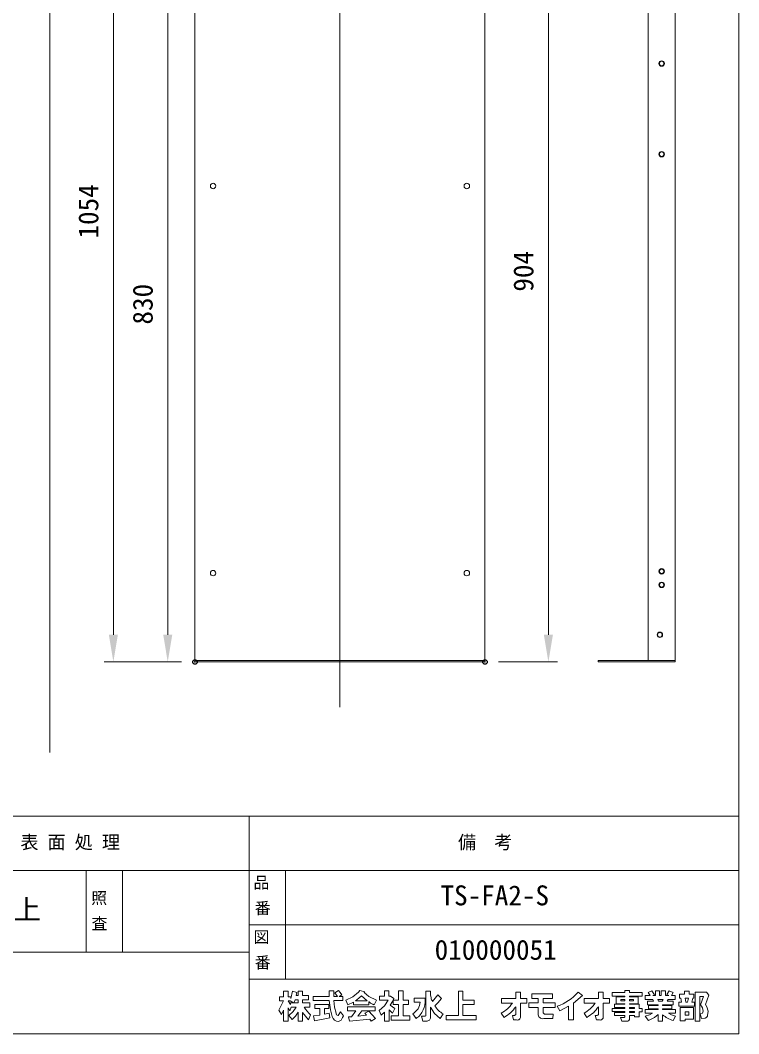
# Model space of a CAD drawing. Units: millimetres on the paper. Extents: x -203 to 203, y -143 to 143.
# Drawn here: x 118.7 to 198, y -138 to -26.2 of the extents above; entities that cross this region are included whole.
import ezdxf
from ezdxf.enums import TextEntityAlignment as Align

# ---------------------------------------------------------------- set-up
doc = ezdxf.new("R2010")
doc.units = ezdxf.units.MM
doc.header["$PDMODE"] = 32
doc.header["$PDSIZE"] = 0.5
for name, color, linetype, lineweight in [('0-1_DIMENSION_LINES$02_DIMENSI', 1, 'Continuous', 20), ('0-5_DIMENSION_LINES$03_LINES', 7, 'Continuous', 18), ('0-6_DIMENSION_LINES$01_CENTER_', 7, 'Continuous', 20), ('0-7_WAKU_INVISIBLE', 7, 'Continuous', 18), ('0-8_図面_FORMAT$01_WAKU$OUT_LINE', 6, 'Continuous', 18), ('0-9_図面_FORMAT$03_TEXT', 7, 'Continuous', 18), ('0-A_図面_FORMAT$01_WAKU$SUB_LINE', 7, 'Continuous', 18), ('0-B_図面_FORMAT$02_LOGO$01_MZ_LO', 7, 'Continuous', 18)]:
    doc.layers.add(name, color=color, linetype=linetype, lineweight=lineweight)
doc.layers.add('0-3_DEFPOINTS', color=7, linetype='Continuous')
doc.styles.add('ＭＳ ゴシック', font='')
doc.styles.get('ＭＳ ゴシック').set_extended_font_data('MS Gothic')

# ---------------------------------------------------------------- blocks, each defined once
blk = doc.blocks.new('D30')
at = {"layer": '0-1_DIMENSION_LINES$02_DIMENSI', "color": 7}
for p, q in [((2050.5, 963.4), (2058, 963.4)), ((2057, 876), (2057, 960.4)), ((2051.5, 873), (2058, 873))]:
    blk.add_line(p, q, dxfattribs=at)
for points in [[(2057.5, 960.4), (2056.5, 960.4), (2057, 963.4)], [(2056.5, 876), (2057.5, 876), (2057, 873)]]:
    blk.add_solid(points, dxfattribs=at)
at = {"layer": '0-3_DEFPOINTS'}
for p in [(2049, 963.4), (2057, 963.4), (2050, 873)]:
    blk.add_point(p, dxfattribs=at)
at = {"layer": '0-1_DIMENSION_LINES$02_DIMENSI', "color": 7, "style": 'ＭＳ ゴシック'}
blk.add_text('904', height=2.199, rotation=90, dxfattribs=at).set_placement((2056, 913.843), align=Align.BOTTOM_LEFT)
blk = doc.blocks.new('D32')
at = {"layer": '0-1_DIMENSION_LINES$02_DIMENSI', "color": 7}
for p, q in [((2025.25, 956), (2014, 956)), ((2015, 876), (2015, 953)), ((2016.5, 873), (2014, 873))]:
    blk.add_line(p, q, dxfattribs=at)
for points in [[(2015.5, 953), (2014.5, 953), (2015, 956)], [(2014.5, 876), (2015.5, 876), (2015, 873)]]:
    blk.add_solid(points, dxfattribs=at)
at = {"layer": '0-3_DEFPOINTS'}
for p in [(2015, 956), (2026.75, 956), (2018, 873)]:
    blk.add_point(p, dxfattribs=at)
at = {"layer": '0-1_DIMENSION_LINES$02_DIMENSI', "color": 7, "style": 'ＭＳ ゴシック'}
blk.add_text('830', height=2.199, rotation=90, dxfattribs=at).set_placement((2014, 910.214), align=Align.BOTTOM_LEFT)
blk = doc.blocks.new('D35')
at = {"layer": '0-1_DIMENSION_LINES$02_DIMENSI', "color": 7}
for p, q in [((2016.5, 978.4), (2008, 978.4)), ((2009, 876), (2009, 975.4)), ((2016.5, 873), (2008, 873))]:
    blk.add_line(p, q, dxfattribs=at)
for points in [[(2009.5, 975.4), (2008.5, 975.4), (2009, 978.4)], [(2008.5, 876), (2009.5, 876), (2009, 873)]]:
    blk.add_solid(points, dxfattribs=at)
at = {"layer": '0-3_DEFPOINTS'}
for p in [(2009, 978.4), (2018, 978.4), (2018, 873)]:
    blk.add_point(p, dxfattribs=at)
at = {"layer": '0-1_DIMENSION_LINES$02_DIMENSI', "color": 7, "style": 'ＭＳ ゴシック'}
blk.add_text('1054', height=2.199, rotation=90, dxfattribs=at).set_placement((2008, 919.7), align=Align.BOTTOM_LEFT)
blk = doc.blocks.new('X89')
at = {"layer": '0-9_図面_FORMAT$03_TEXT', "style": 'ＭＳ ゴシック'}
for s, p in [('照', (2006.558, 845.943)), ('査', (2006.593, 843.132))]:
    blk.add_text(s, height=1.283, dxfattribs=at).set_placement(p, align=Align.BOTTOM_LEFT)
blk = doc.blocks.new('X90')
at = {"layer": '0-9_図面_FORMAT$03_TEXT', "style": 'ＭＳ ゴシック'}
for s, p in [('品', (2024.458, 847.641)), ('番', (2024.6, 844.83))]:
    blk.add_text(s, height=1.283, dxfattribs=at).set_placement(p, align=Align.BOTTOM_LEFT)
blk = doc.blocks.new('X91')
at = {"layer": '0-9_図面_FORMAT$03_TEXT', "style": 'ＭＳ ゴシック'}
for s, p in [('図', (2024.467, 841.641)), ('番', (2024.6, 838.83))]:
    blk.add_text(s, height=1.283, dxfattribs=at).set_placement(p, align=Align.BOTTOM_LEFT)

msp = doc.modelspace()

# ---------------------------------------------------------------- linework, layer by layer
at = {"layer": '0-5_DIMENSION_LINES$03_LINES'}
for p, q in [((122, -107), (122, 133)), ((188, -96.84), (188, 9)), ((191, 9), (191, -96.84)), ((138, 8.4), (138, -97)), ((170, -97), (170, 8.4)), ((138, -96.84), (138, -97)), ((170, -96.84), (138, -96.84)), ((138, -97), (170, -97)), ((138, -97), (170, -97)), ((170, -97), (170, -96.84)), ((182.5, -96.84), (182.5, -97)), ((191, -96.84), (182.5, -96.84)), ((182.5, -97), (191, -97)), ((191, -97), (191, -96.84))]:
    msp.add_line(p, q, dxfattribs=at)
for centre, radius in [((189.5, -31), 0.3), ((189.5, -31), 0.25), ((189.5, -41), 0.3), ((189.5, -41), 0.25), ((140, -44.5), 0.3), ((168, -44.5), 0.3), ((140, -87.2), 0.3), ((168, -87.2), 0.3), ((189.5, -87), 0.3), ((189.5, -87), 0.25), ((189.5, -88.5), 0.3), ((189.5, -88.5), 0.25), ((189.3, -94), 0.3), ((189.3, -94), 0.25)]:
    msp.add_circle(centre, radius, dxfattribs=at)
at = {"layer": '0-6_DIMENSION_LINES$01_CENTER_'}
msp.add_line((154, -102), (154, 13), dxfattribs=at)
at = {"layer": '0-7_WAKU_INVISIBLE'}
for p, q in [((198, -138), (198, 138)), ((-198, -114), (198, -114)), ((-198, -138), (198, -138))]:
    msp.add_line(p, q, dxfattribs=at)
at = {"layer": '0-8_図面_FORMAT$01_WAKU$OUT_LINE'}
for p, q in [((198, -114), (-198, -114)), ((198, -120), (-78, -120))]:
    msp.add_line(p, q, dxfattribs=at)
msp.add_lwpolyline([(-198, -138), (198, -138), (198, 138), (-198, 138)], close=True, dxfattribs=at)
at = {"layer": '0-A_図面_FORMAT$01_WAKU$SUB_LINE'}
for p, q in [((144, -114), (144, -138)), ((126, -120), (126, -129)), ((130, -120), (130, -129)), ((148, -132), (148, -120)), ((144, -126), (198, -126)), ((12, -129), (144, -129)), ((144, -132), (198, -132))]:
    msp.add_line(p, q, dxfattribs=at)
at = {"layer": '0-B_図面_FORMAT$02_LOGO$01_MZ_LO'}
for p, q in [((148.578, -134.111), (148.779, -133.322)), ((148.578, -133.925), (148.578, -134.111)), ((148.779, -133.322), (149.252, -133.451)), ((149.252, -133.451), (149.181, -133.795)), ((153.444, -133.48), (153.831, -133.221)), ((153.745, -133.882), (153.444, -133.48)), ((153.831, -133.221), (154.032, -133.437)), ((154.032, -133.437), (154.205, -133.695)), ((154.65, -134.298), (155.41, -133.939)), ((155.41, -133.939), (156.056, -133.408)), ((156.085, -134.083), (155.726, -134.355)), ((156.372, -133.81), (156.085, -134.083)), ((157.004, -134.355), (156.372, -133.81)), ((156.688, -133.437), (157.205, -133.882)), ((157.205, -133.882), (158.051, -134.283)), ((159.961, -134.111), (159.803, -134.441)), ((163.98, -133.695), (164.051, -134.054)), ((164.055, -134.065), (164.081, -134.156)), ((180.745, -133.795), (179.783, -134.614)), ((180.286, -133.422), (180.745, -133.795)), ((190.061, -133.681), (190.319, -133.264)), ((190.319, -133.264), (190.779, -133.451)), ((190.779, -133.451), (190.563, -133.781)), ((147.272, -135.389), (147.774, -134.37)), ((148.836, -135.561), (149.181, -135.059)), ((152.956, -135.374), (152.812, -134.341)), ((153.343, -134.341), (153.415, -135.059)), ((153.415, -135.059), (153.573, -135.719)), ((154.879, -134.8), (154.65, -134.298)), ((155.496, -134.513), (154.879, -134.8)), ((155.726, -134.355), (157.004, -134.355)), ((157.624, -134.742), (157.529, -134.699)), ((157.779, -134.796), (157.731, -134.782)), ((158.051, -134.283), (157.793, -134.8)), ((158.324, -135.446), (158.898, -134.929)), ((158.898, -134.929), (159.329, -134.312)), ((159.803, -134.441), (159.544, -134.843)), ((159.544, -134.843), (160.047, -135.231)), ((160.047, -135.231), (159.803, -135.733)), ((162.616, -135.245), (162.788, -134.901)), ((162.788, -134.901), (162.86, -134.528)), ((163.98, -135.087), (163.98, -136.279)), ((164.439, -135.762), (163.98, -135.087)), ((173.396, -135.819), (173.396, -135.016)), ((178.262, -135.475), (177.961, -134.972)), ((179.224, -134.958), (178.262, -135.475)), ((182.525, -135.819), (182.525, -135.016)), ((194.482, -135.044), (194.611, -135.518)), ((147.544, -135.862), (147.272, -135.389)), ((147.788, -135.389), (147.544, -135.862)), ((148.362, -136.006), (148.836, -135.561)), ((148.721, -136.437), (148.362, -136.006)), ((150.516, -136.465), (149.87, -135.647)), ((150.76, -135.906), (150.516, -136.465)), ((152.884, -136.236), (151.176, -136.566)), ((153.157, -136.092), (152.956, -135.374)), ((153.803, -135.977), (154.047, -135.575)), ((157.19, -135.504), (157.908, -136.336)), ((157.908, -136.336), (157.449, -136.609)), ((158.539, -135.949), (158.324, -135.446)), ((158.898, -135.618), (158.539, -135.949)), ((159.803, -135.733), (159.415, -135.36)), ((162.401, -136.307), (162.028, -135.819)), ((163.98, -136.279), (163.879, -136.508)), ((165.056, -136.307), (164.439, -135.762)), ((165.386, -135.805), (165.056, -136.307)), ((172.118, -136.193), (171.803, -135.719)), ((173.023, -135.992), (173.252, -135.977)), ((176.439, -135.69), (176.554, -135.834)), ((181.248, -136.193), (180.932, -135.719)), ((182.152, -135.992), (182.382, -135.977)), ((187.678, -136.078), (188.166, -135.92)), ((188.037, -136.537), (187.678, -136.078)), ((188.697, -136.207), (188.037, -136.537)), ((188.166, -135.92), (188.468, -135.748)), ((189.099, -135.877), (188.697, -136.207)), ((190.233, -135.748), (190.578, -135.934)), ((190.578, -135.934), (191.037, -136.078)), ((191.037, -136.078), (190.779, -136.551)), ((193.736, -135.805), (194.008, -135.748)), ((193.908, -136.336), (193.736, -135.805)), ((194.31, -136.279), (193.908, -136.336)), ((194.008, -135.748), (194.08, -135.518)), ((194.468, -136.164), (194.31, -136.279)), ((194.472, -136.16), (194.472, -136.16)), ((194.531, -136.085), (194.513, -136.111)), ((194.567, -135.996), (194.559, -136.026)), ((194.611, -135.518), (194.568, -135.992)), ((157.305, -136.394), (155.037, -136.623)), ((157.449, -136.609), (157.305, -136.394)), ((163.879, -136.508), (163.635, -136.609))]:
    msp.add_line(p, q, dxfattribs=at)
for points in [[(147.774, -134.37), (147.329, -134.37), (147.329, -133.925), (147.788, -133.925), (147.788, -133.307), (148.276, -133.307), (148.276, -133.925), (148.578, -133.925)], [(149.181, -133.795), (149.396, -133.795), (149.396, -133.322), (149.87, -133.322), (149.87, -133.795), (150.53, -133.795), (150.53, -134.255), (149.87, -134.255), (149.87, -134.599), (150.673, -134.599), (150.673, -135.059), (150.071, -135.059)], [(152.812, -134.341), (151.032, -134.341), (151.032, -133.882), (152.798, -133.882), (152.798, -133.279), (153.329, -133.279), (153.329, -133.882), (153.745, -133.882)], [(154.205, -133.695), (153.917, -133.882), (154.334, -133.882), (154.334, -134.341), (153.343, -134.341)], [(156.056, -133.408), (156.185, -133.25), (156.745, -133.365), (156.688, -133.437)], [(159.329, -134.312), (158.382, -134.312), (158.382, -133.867), (158.898, -133.867), (158.898, -133.264), (159.386, -133.264), (159.386, -133.867), (159.559, -133.867), (159.573, -133.839), (159.961, -134.111)], [(162.86, -134.528), (162.171, -134.528), (162.171, -134.068), (163.406, -134.068), (163.406, -134.24)], [(163.492, -135.92), (163.492, -133.322), (163.98, -133.322), (163.98, -133.695)], [(164.209, -134.427), (164.511, -134.083), (164.783, -133.724), (165.214, -134.097), (164.783, -134.599), (164.482, -134.929)], [(173.023, -134.614), (171.817, -134.614), (171.817, -134.126), (173.396, -134.126), (173.396, -133.422), (173.927, -133.422), (173.927, -134.126), (174.602, -134.126), (174.602, -134.614), (173.927, -134.614), (173.927, -136.121)], [(174.846, -135.102), (174.846, -134.585), (175.865, -134.585), (175.865, -134.097), (175.161, -134.097), (175.161, -133.594), (177.458, -133.594), (177.458, -134.097), (176.439, -134.097), (176.439, -134.585), (177.76, -134.585), (177.76, -135.102), (176.439, -135.102), (176.439, -135.69)], [(182.152, -134.614), (180.946, -134.614), (180.946, -134.126), (182.525, -134.126), (182.525, -133.422), (183.056, -133.422), (183.056, -134.126), (183.731, -134.126), (183.731, -134.614), (183.056, -134.614), (183.056, -136.121)], [(185.425, -136.063), (185.425, -136.006), (184.276, -136.006), (184.276, -135.647), (185.425, -135.647), (185.425, -135.561), (184.018, -135.561), (184.018, -135.202), (185.425, -135.202), (185.425, -135.116), (184.276, -135.116), (184.276, -134.757), (185.425, -134.757), (185.425, -134.685), (184.477, -134.685), (184.477, -133.939), (185.425, -133.939), (185.425, -133.853), (184.018, -133.853), (184.018, -133.451), (185.425, -133.451)], [(185.425, -133.451), (185.425, -133.25), (185.941, -133.25), (185.941, -133.451), (187.334, -133.451), (187.334, -133.853), (185.941, -133.853), (185.941, -133.939), (186.889, -133.939), (186.889, -134.685), (185.941, -134.685), (185.941, -134.757), (187.032, -134.757), (187.032, -135.202), (187.348, -135.202), (187.348, -135.575), (187.032, -135.575), (187.032, -136.135), (186.516, -136.135), (186.516, -136.006), (185.941, -136.006), (185.941, -136.293)], [(188.468, -135.748), (187.693, -135.748), (187.693, -135.331), (189.099, -135.331), (189.099, -135.245), (188.051, -135.245), (188.051, -134.901), (189.099, -134.901), (189.099, -134.8), (187.922, -134.8), (187.922, -134.398), (188.597, -134.398), (188.525, -134.226), (187.678, -134.226), (187.678, -133.781), (188.224, -133.781), (188.008, -133.465), (188.425, -133.279), (188.712, -133.695), (188.539, -133.781), (188.798, -133.781), (188.798, -133.264), (189.272, -133.264), (189.272, -133.781), (189.444, -133.781), (189.444, -133.264), (189.903, -133.264), (189.903, -133.781), (190.305, -133.781), (190.061, -133.681)], [(190.563, -133.781), (190.98, -133.781), (190.98, -134.226), (190.205, -134.226), (190.118, -134.398), (190.779, -134.398), (190.779, -134.8), (189.602, -134.8), (189.602, -134.901), (190.621, -134.901), (190.621, -135.245), (189.602, -135.245), (189.602, -135.331), (191.008, -135.331), (191.008, -135.748), (190.233, -135.748)], [(193.793, -134.815), (194.109, -133.896), (193.707, -133.896), (193.707, -136.609), (193.205, -136.609), (193.205, -133.408), (194.425, -133.408), (194.697, -133.752), (194.339, -134.772), (194.482, -135.044)], [(149.181, -135.059), (148.635, -135.059), (148.477, -135.475), (148.276, -135.13), (148.276, -136.609), (147.788, -136.609), (147.788, -135.389)], [(151.176, -136.566), (151.075, -136.035), (151.793, -135.949), (151.793, -135.217), (151.233, -135.217), (151.233, -134.772), (152.769, -134.772), (152.769, -135.217), (152.295, -135.217)], [(152.295, -135.217), (152.295, -135.848), (152.798, -135.733), (152.884, -136.236)], [(155.037, -136.623), (154.937, -136.135), (155.281, -136.121), (155.74, -135.475), (154.822, -135.475), (154.822, -135.016), (157.879, -135.016), (157.879, -135.475), (156.401, -135.475), (155.97, -136.078), (156.932, -135.963), (156.745, -135.733), (157.19, -135.504)], [(157.205, -134.484), (157.205, -134.815), (155.496, -134.815), (155.496, -134.513)], [(157.259, -134.53), (157.218, -134.496), (157.218, -134.496)], [(164.158, -134.338), (164.205, -134.42), (164.209, -134.427)], [(175.865, -135.805), (175.865, -135.102), (174.846, -135.102)], [(179.783, -134.614), (179.783, -136.465), (179.224, -136.465), (179.224, -134.958)], [(149.87, -135.647), (149.87, -136.609), (149.396, -136.609), (149.396, -135.618)], [(154.047, -135.575), (154.377, -136.035), (154.291, -136.221)], [(159.415, -135.36), (159.415, -136.609), (158.898, -136.609), (158.898, -135.618)], [(163.635, -136.609), (163.147, -136.609), (162.989, -136.063), (163.348, -136.063)], [(173.496, -136.48), (173.166, -136.48), (173.023, -135.992)], [(176.554, -135.834), (177.53, -135.834), (177.501, -136.336), (176.482, -136.336)], [(182.626, -136.48), (182.295, -136.48), (182.152, -135.992)], [(185.654, -136.623), (185.109, -136.623), (184.937, -136.193), (185.295, -136.193)], [(189.602, -135.906), (189.602, -136.609), (189.099, -136.609), (189.099, -135.877)]]:
    msp.add_lwpolyline(points, dxfattribs=at)
for points in [[(159.659, -136.035), (160.463, -136.035), (160.463, -134.772), (159.889, -134.772), (159.889, -134.298), (160.463, -134.298), (160.463, -133.279), (160.965, -133.279), (160.965, -134.298), (161.568, -134.298), (161.568, -134.772), (160.965, -134.772), (160.965, -136.035), (161.712, -136.035), (161.712, -136.494), (159.659, -136.494)], [(165.731, -135.992), (167.066, -135.992), (167.066, -133.293), (167.554, -133.293), (167.554, -134.312), (168.803, -134.312), (168.803, -134.786), (167.554, -134.786), (167.554, -135.992), (169.032, -135.992), (169.032, -136.465), (165.731, -136.465)], [(191.382, -134.944), (191.382, -134.513), (191.683, -134.513), (191.611, -134.083), (191.453, -134.083), (191.453, -133.623), (192.028, -133.623), (192.028, -133.322), (192.544, -133.322), (192.544, -133.623), (193.047, -133.623), (193.047, -134.083), (192.932, -134.083), (192.831, -134.513), (193.104, -134.513), (193.104, -134.944)], [(192.157, -134.513), (192.358, -134.513), (192.444, -134.083), (192.085, -134.083)], [(148.535, -134.772), (148.535, -134.599), (148.865, -134.599), (148.506, -134.37), (148.291, -134.37)], [(148.922, -134.599), (149.396, -134.599), (149.396, -134.255), (149.051, -134.255)], [(184.98, -134.355), (185.425, -134.355), (185.425, -134.24), (184.98, -134.24)], [(185.941, -134.355), (186.386, -134.355), (186.386, -134.24), (185.941, -134.24)], [(185.941, -135.202), (186.516, -135.202), (186.516, -135.116), (185.941, -135.116)], [(189.559, -134.398), (189.645, -134.226), (189.071, -134.226), (189.142, -134.398)], [(191.554, -135.116), (193.018, -135.116), (193.018, -136.408), (192.071, -136.408), (192.071, -136.566), (191.554, -136.566)], [(185.941, -135.647), (186.516, -135.647), (186.516, -135.561), (185.941, -135.561)], [(192.071, -135.949), (192.501, -135.949), (192.501, -135.575), (192.071, -135.575)]]:
    msp.add_lwpolyline(points, close=True, dxfattribs=at)
for centre, radius, start, end in [((164.907, -133.821), 0.886, 195.25512, 196.00269), ((176.097, -129.659), 5.631, 289.32171, 318.05843), ((152.364, -133.896), 2.572, 206.87476, 231.38604), ((158.408, -133.063), 1.863, 229.76364, 230.29804), ((158.026, -133.606), 1.2, 230.29804, 245.57756), ((157.965, -133.99), 0.826, 245.57756, 253.51907), ((158.233, -133.26), 1.602, 253.51907, 254.0546), ((160.618, -134.299), 2.788, 337.30319, 1.19487), ((164.864, -133.931), 0.815, 196.00269, 210.01023), ((166.558, -133.69), 2.417, 210.83396, 241.01413), ((170.329, -132.866), 3.211, 297.32097, 327.02478), ((170.337, -132.977), 3.676, 298.98767, 326.32407), ((179.458, -132.866), 3.211, 297.32097, 327.02478), ((179.466, -132.977), 3.676, 298.98767, 326.32407), ((192.769, -135.643), 1.317, 5.44194, 38.96502), ((147.031, -134.356), 2.68, 309.08318, 331.90147), ((153.844, -135.95), 0.702, 191.69506, 270.11722), ((153.801, -135.747), 0.23, 172.93048, 270.3366), ((153.648, -136.002), 0.679, 286.95592, 341.1657), ((160.996, -134.173), 1.943, 302.07579, 326.50958), ((161.281, -134.56), 2.075, 302.64027, 336.88701), ((163.376, -135.948), 0.119, 256.36561, 13.63439), ((173.256, -135.837), 0.141, 268.35711, 7.09551), ((173.574, -136.135), 0.353, 257.33697, 2.27417), ((176.371, -135.84), 0.508, 176.00409, 282.57421), ((182.386, -135.837), 0.141, 268.35711, 7.09551), ((182.703, -136.135), 0.353, 257.33697, 2.27417), ((185.325, -136.093), 0.104, 253.30404, 16.69596), ((185.669, -136.346), 0.277, 266.89001, 11.09182), ((191.594, -133.67), 2.995, 228.28998, 254.19577), ((194.066, -135.763), 0.568, 315, 315.57863), ((194.171, -135.865), 0.422, 315.57863, 324.32577), ((194.385, -135.98), 0.181, 324.32577, 345.26591), ((194.23, -135.907), 0.348, 345.26591, 345.96376)]:
    msp.add_arc(centre, radius, start, end, dxfattribs=at)

# ---------------------------------------------------------------- block references
at = {"layer": '0-1_DIMENSION_LINES$02_DIMENSI'}
for name in ['D35', 'D30', 'D32']:
    msp.add_blockref(name, (-1880, -970), dxfattribs=at)
at = {"layer": '0-9_図面_FORMAT$03_TEXT'}
for name in ['X90', 'X89', 'X91']:
    msp.add_blockref(name, (-1880, -970), dxfattribs=at)

# ---------------------------------------------------------------- texts
at = {"layer": '0-9_図面_FORMAT$03_TEXT', "style": 'ＭＳ ゴシック'}
for s, height, p in [('表 面 処 理', 1.466, (118.743, -118.047)), ('備\u3000考', 1.466, (167.025, -118.047)), ('TS-FA2-S', 2.199, (165.097, -124.502)), ('池上', 2.199, (115.01, -126.046)), ('010000051', 2.199, (164.449, -130.502))]:
    msp.add_text(s, height=height, dxfattribs=at).set_placement(p, align=Align.BOTTOM_LEFT)

doc.saveas('drawing.dxf')
